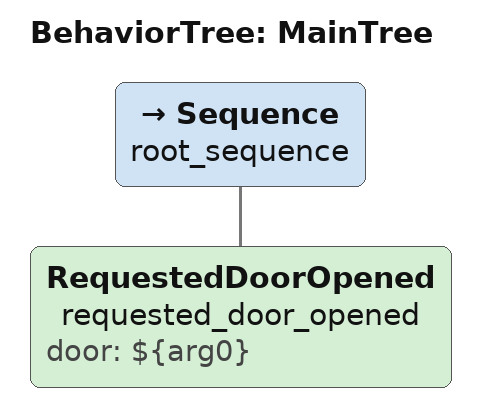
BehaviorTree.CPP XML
<root main_tree_to_execute = "MainTree" >
    <BehaviorTree ID="MainTree">
       <Sequence name="root_sequence">
           <RequestedDoorOpened    name="requested_door_opened" door="${arg0}"/>
       </Sequence>
    </BehaviorTree>
</root>
